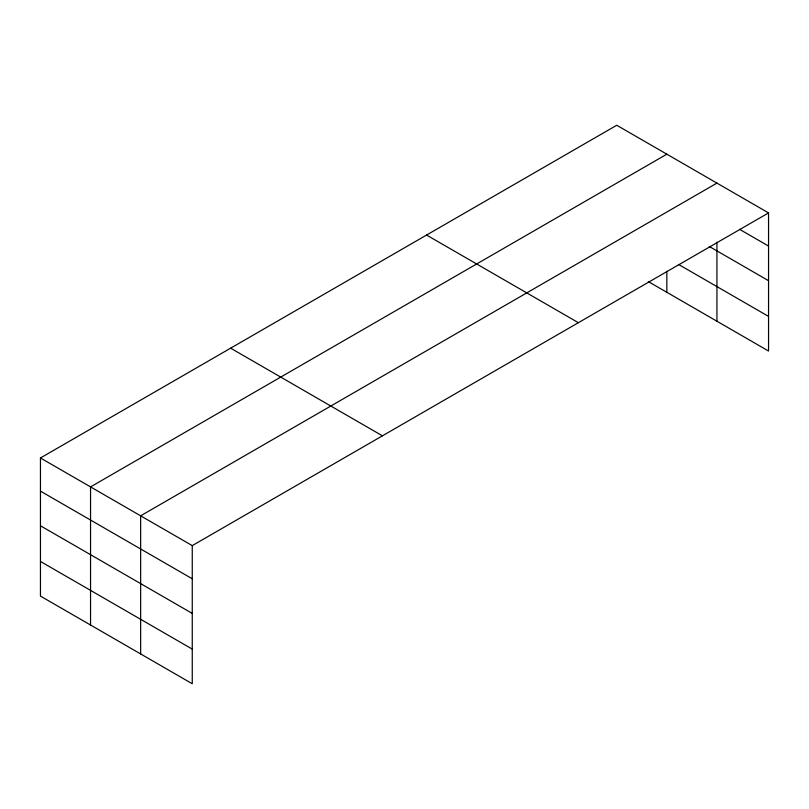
<?xml version="1.0" encoding="UTF-8"?>
<svg xmlns="http://www.w3.org/2000/svg" width="809" height="809" viewBox="0 0 809 809"><rect width="100%" height="100%" fill="white"/><g stroke="black" fill="none" stroke-linecap="round" stroke-linejoin="round"><path stroke-width="1.21" d="M40.45 457.975L192.259 545.62L192.259 683.747L40.45 596.091L40.45 457.975L616.741 125.253L768.55 212.909L768.55 351.025L648.322 281.613M666.838 154.185L90.547 486.897L90.547 625.023M716.936 183.107L140.645 515.818L140.645 653.945M192.259 545.62L768.55 212.909M739.517 229.291L768.55 246.057M709.311 246.492L768.55 280.693M678.812 264.583L768.55 316.39M426.565 235.055L578.374 322.7M230.626 348.173L382.435 435.829M40.45 491.124L192.259 578.779M40.45 525.769L192.259 613.414M40.45 561.456L192.259 649.101M716.936 242.235L716.936 321.224M666.838 271.268L666.838 292.302"/></g></svg>
